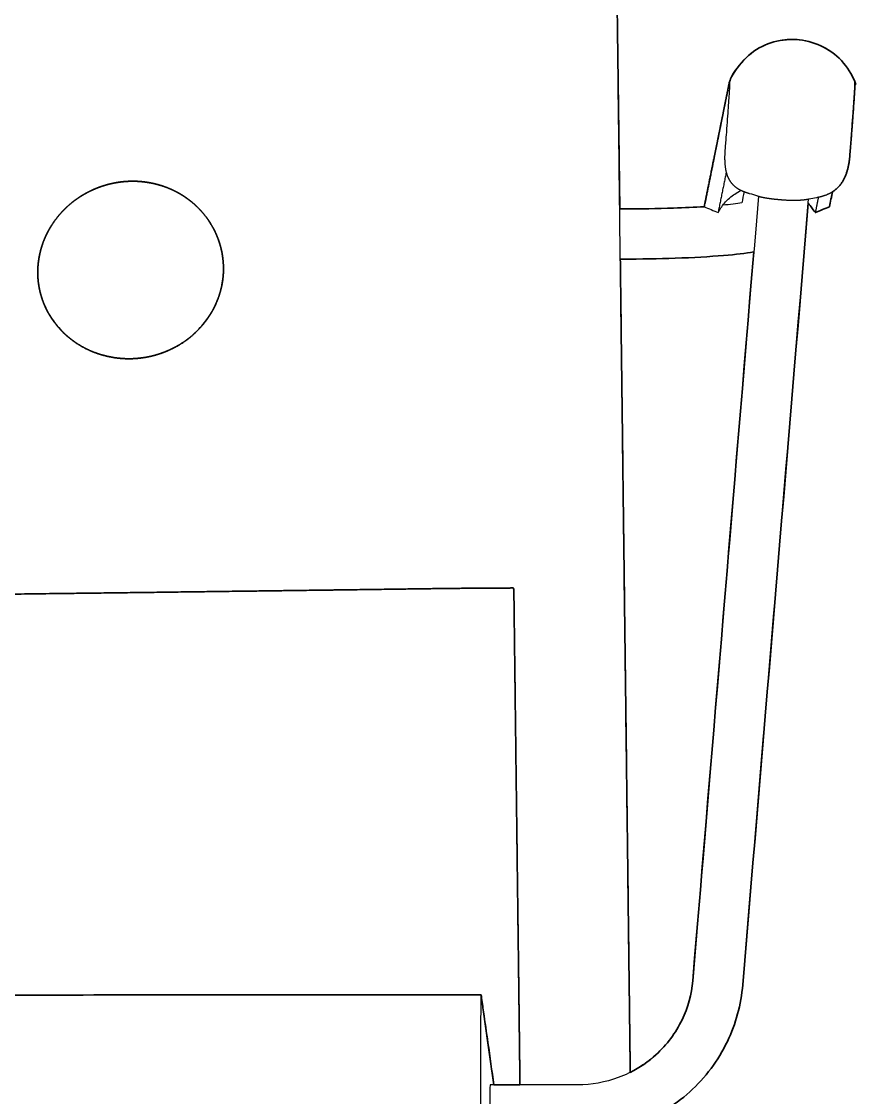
# Model space of a CAD drawing. Header units: millimetres. Extents: x 0 to 2809, y -1128 to 717.
# Drawn here: x 1155.1 to 1321.4, y 369.6 to 584 of the extents above; entities that cross this region are included whole.
import ezdxf

# ---------------------------------------------------------------- set-up
doc = ezdxf.new("R2010")
doc.units = ezdxf.units.MM
doc.layers.add('Blocks', color=7, linetype='Continuous')
doc.layers.add('Blocks$Inner', color=7, linetype='Continuous', lineweight=25, true_color=0x007f00)
doc.layers.add('Blocks$Outline', color=7, linetype='Continuous', lineweight=35, true_color=0xff3f3f)

# ---------------------------------------------------------------- blocks, each defined once
blk = doc.blocks.new('Balcony Lounge Bench w Arm Front')
at = {"layer": 'Blocks$Inner'}
blk.add_lwpolyline([(1249.18, 372.1), (1247.99, 380.49), (1247.11, 386.65), (1246.68, 389.73), (1246.63, 390.03), (1246.62, 389.93)], dxfattribs=at)
for points, degree in [([(1276.13, 392.07), (1274.19, 550.46), (1272.26, 708.84)], 2), ([(1296.1, 571.97), (1293.59, 559.54), (1291.08, 547.11)], 2), ([(1321.08, 572.05), (1321.08, 572.06), (1321.09, 572.06), (1321.09, 572.06)], 3), ([(1295.46, 553.95), (1294.65, 549.95), (1293.84, 545.96)], 2), ([(1301.88, 549.19), (1297.52, 497.07), (1293.15, 444.95), (1288.79, 392.83)], 3), ([(1299.01, 550.09), (1298.86, 549.34), (1298.71, 548.59), (1298.56, 547.83)], 3), ([(1300.03, 549.75), (1300.63, 549.59), (1301.18, 549.42), (1301.71, 549.24)], 3), ([(1311.99, 548.65), (1312.45, 548.76), (1312.93, 548.85), (1313.45, 548.94)], 3), ([(1313.26, 545.95), (1313.57, 547.49), (1313.88, 549.02)], 2), ([(1316.02, 547.08), (1316.33, 548.57), (1316.63, 550.07)], 2), ([(1284.94, 546.82), (1281.76, 546.71), (1278.33, 546.65), (1274.9, 546.65)], 3), ([(1291.07, 547.09), (1289.17, 546.99), (1287.11, 546.89), (1284.94, 546.82)], 3), ([(1291.08, 547.11), (1291.08, 547.09), (1291.07, 547.08), (1291.07, 547.09)], 3), ([(1291.07, 547.09), (1291.93, 546.73), (1292.98, 546.3), (1293.84, 545.94)], 3), ([(1298.56, 547.83), (1297.56, 547.68), (1296.24, 547.52), (1294.74, 547.39)], 3), ([(1298.75, 392), (1303.13, 444.21), (1307.5, 496.42), (1311.87, 548.63)], 3), ([(1313.24, 545.93), (1314.11, 546.29), (1315.15, 546.72), (1316.02, 547.08)], 3), ([(1274.9, 546.65), (1274.71, 546.65), (1274.52, 546.65), (1274.24, 546.65)], 3), ([(1274.36, 536.65), (1274.59, 536.65), (1274.75, 536.65), (1274.9, 536.65)], 3), ([(1274.9, 536.65), (1278.44, 536.65), (1281.98, 536.71), (1285.28, 536.82)], 3), ([(1285.28, 536.82), (1288.87, 536.95), (1292.16, 537.13), (1294.95, 537.37)], 3), ([(1294.95, 537.37), (1297.39, 537.57), (1299.32, 537.79), (1300.95, 538.09)], 3), ([(1252.12, 471.1), (1246.85, 471.08), (1241.55, 471.04), (1236.26, 470.97)], 3), ([(1253.15, 471.1), (1252.8, 471.1), (1252.46, 471.1), (1252.12, 471.1)], 3), ([(1254.13, 391.81), (1253.64, 431.46), (1253.15, 471.1)], 2), ([(1265.86, 372.1), (1260.04, 372.1), (1254.23, 372.1), (1248.41, 372.1)], 3)]:
    blk.add_open_spline(points, degree=degree, dxfattribs=at)
for points, knots in [([(1321.1, 572.05), (1320.08, 574.52), (1318.35, 576.64), (1316.12, 578.13), (1313.9, 579.62), (1311.29, 580.42), (1308.61, 580.42), (1305.94, 580.42), (1303.32, 579.62), (1301.1, 578.14), (1298.9, 576.66), (1297.12, 574.47), (1296.12, 572.05)], [113.805389, 113.805389, 113.805389, 113.805389, 121.900367, 121.900367, 121.900367, 129.983195, 129.983195, 129.983195, 138.066784, 138.066784, 138.066784, 146.201762, 146.201762, 146.201762, 146.201762]), ([(1293.84, 545.94), (1293.86, 545.93), (1294.07, 546.33), (1294.78, 547.46), (1295.35, 548.16), (1296.74, 549.37), (1297.52, 549.89), (1298.45, 550.34)], [439.64208, 439.64208, 439.64208, 439.64208, 444.027942, 444.027942, 448.974204, 448.974204, 453.027125, 453.027125, 453.027125, 453.027125]), ([(1311.78, 547.79), (1312.08, 547.46), (1312.33, 547.15), (1312.93, 546.31), (1313.18, 545.9), (1313.24, 545.93)], [32.202236, 32.202236, 32.202236, 32.202236, 34.623831, 34.623831, 39.099876, 39.099876, 39.099876, 39.099876]), ([(1158.3, 533.98), (1158.3, 532.95), (1158.4, 531.93), (1158.59, 530.92), (1158.64, 530.64), (1158.7, 530.36), (1158.77, 530.09), (1158.83, 529.81), (1158.91, 529.54), (1158.99, 529.27), (1159.15, 528.73), (1159.34, 528.21), (1159.55, 527.69), (1159.76, 527.17), (1160.01, 526.66), (1160.27, 526.16), (1160.41, 525.91), (1160.55, 525.66), (1160.7, 525.42), (1160.84, 525.17), (1161, 524.93), (1161.16, 524.69), (1161.8, 523.75), (1162.53, 522.87), (1163.36, 522.05), (1163.77, 521.64), (1164.21, 521.26), (1164.67, 520.89), (1164.9, 520.7), (1165.13, 520.52), (1165.37, 520.35), (1165.61, 520.18), (1165.85, 520.01), (1166.1, 519.85), (1167.09, 519.2), (1168.14, 518.65), (1169.25, 518.19), (1169.81, 517.97), (1170.39, 517.76), (1170.97, 517.59), (1171.55, 517.42), (1172.14, 517.27), (1172.74, 517.16), (1173.94, 516.92), (1175.15, 516.8), (1176.39, 516.79)], [130.709713, 130.709713, 130.709713, 130.709713, 134.067387, 134.067387, 134.067387, 134.99085, 134.99085, 134.99085, 135.909784, 135.909784, 135.909784, 137.738185, 137.738185, 137.738185, 139.568251, 139.568251, 139.568251, 140.489266, 140.489266, 140.489266, 141.41436, 141.41436, 141.41436, 145.087871, 145.087871, 145.087871, 146.932073, 146.932073, 146.932073, 147.859618, 147.859618, 147.859618, 148.781992, 148.781992, 148.781992, 152.465944, 152.465944, 152.465944, 154.32373, 154.32373, 154.32373, 156.169183, 156.169183, 156.169183, 159.869581, 159.869581, 159.869581, 159.869581]), ([(1176.39, 516.79), (1177.62, 516.79), (1178.84, 516.9), (1180.06, 517.13), (1180.66, 517.24), (1181.26, 517.38), (1181.85, 517.55), (1182.44, 517.72), (1183.03, 517.92), (1183.61, 518.15), (1184.75, 518.6), (1185.83, 519.15), (1186.86, 519.8), (1187.12, 519.96), (1187.37, 520.13), (1187.62, 520.31), (1187.87, 520.48), (1188.12, 520.67), (1188.36, 520.85), (1188.83, 521.22), (1189.29, 521.62), (1189.73, 522.03), (1190.6, 522.86), (1191.38, 523.75), (1192.06, 524.72), (1192.24, 524.96), (1192.4, 525.21), (1192.56, 525.46), (1192.72, 525.7), (1192.87, 525.96), (1193.02, 526.21), (1193.31, 526.72), (1193.57, 527.24), (1193.81, 527.77), (1194.04, 528.3), (1194.25, 528.83), (1194.43, 529.38), (1194.52, 529.65), (1194.61, 529.93), (1194.69, 530.21), (1194.76, 530.49), (1194.83, 530.77), (1194.9, 531.05), (1195.14, 532.17), (1195.28, 533.29), (1195.3, 534.43), (1195.3, 534.53), (1195.3, 534.62), (1195.3, 534.72)], [159.869581, 159.869581, 159.869581, 159.869581, 163.570365, 163.570365, 163.570365, 165.416267, 165.416267, 165.416267, 167.274708, 167.274708, 167.274708, 170.960604, 170.960604, 170.960604, 171.883527, 171.883527, 171.883527, 172.811678, 172.811678, 172.811678, 174.657171, 174.657171, 174.657171, 178.333528, 178.333528, 178.333528, 179.259261, 179.259261, 179.259261, 180.180883, 180.180883, 180.180883, 182.011919, 182.011919, 182.011919, 183.84087, 183.84087, 183.84087, 184.759883, 184.759883, 184.759883, 185.683361, 185.683361, 185.683361, 189.344879, 189.344879, 189.344879, 189.656915, 189.656915, 189.656915, 189.656915]), ([(1236.26, 470.97), (1230.64, 470.89), (1225.01, 470.81), (1208.14, 470.59), (1196.89, 470.44), (1163.13, 470.01), (1140.62, 469.73), (1073.1, 468.96), (1028.07, 468.51), (938.01, 467.74), (892.97, 467.41), (825.41, 467.03), (802.89, 466.92), (769.11, 466.78), (757.85, 466.73), (740.95, 466.67), (735.32, 466.66), (729.69, 466.64)], [540.554883, 540.554883, 540.554883, 540.554883, 557.446204, 557.446204, 591.228846, 591.228846, 658.794129, 658.794129, 793.924695, 793.924695, 929.055261, 929.055261, 996.620544, 996.620544, 1030.403185, 1030.403185, 1047.294506, 1047.294506, 1047.294506, 1047.294506]), ([(1288.79, 392.83), (1288.56, 390.15), (1287.84, 387.51), (1286.68, 385.07), (1285.42, 382.45), (1283.64, 380.07), (1281.47, 378.1), (1279.3, 376.13), (1276.73, 374.57), (1273.96, 373.55), (1271.38, 372.59), (1268.62, 372.1), (1265.86, 372.1)], [160.047208, 160.047208, 160.047208, 160.047208, 168.351984, 168.351984, 168.351984, 177.287969, 177.287969, 177.287969, 186.232961, 186.232961, 186.232961, 194.557571, 194.557571, 194.557571, 194.557571]), ([(1265.86, 362.1), (1269.8, 362.1), (1273.74, 362.8), (1277.43, 364.17), (1281.39, 365.63), (1285.07, 367.86), (1288.19, 370.69), (1291.31, 373.52), (1293.88, 376.96), (1295.69, 380.75), (1297.38, 384.27), (1298.43, 388.11), (1298.75, 392)], [245.560472, 245.560472, 245.560472, 245.560472, 257.438927, 257.438927, 257.438927, 270.218549, 270.218549, 270.218549, 283.010928, 283.010928, 283.010928, 294.918124, 294.918124, 294.918124, 294.918124]), ([(1220.56, 390.03), (1220.21, 390.03), (1219.87, 390.03), (1219.52, 390.03), (1218.82, 390.03), (1218.13, 390.02), (1217.43, 390.02), (1216.04, 390.02), (1214.65, 390.02), (1213.26, 390.02), (1202.14, 390.02), (1191.02, 390.01), (1179.89, 390.01), (1168.77, 390), (1157.65, 390), (1146.53, 389.99), (1135.41, 389.99), (1124.29, 389.99), (1113.17, 389.98), (1090.93, 389.97), (1068.69, 389.97), (1046.45, 389.96), (1024.2, 389.95), (1001.96, 389.95), (979.72, 389.94), (957.47, 389.94), (935.23, 389.93), (912.98, 389.93), (901.86, 389.93), (890.74, 389.92), (879.62, 389.92), (868.5, 389.92), (857.38, 389.92), (846.26, 389.92), (835.14, 389.92), (824.02, 389.92), (812.9, 389.91), (807.34, 389.91), (801.78, 389.91), (796.22, 389.91), (790.66, 389.91), (785.1, 389.91), (779.53, 389.91), (757.31, 389.91), (735.08, 389.91), (712.85, 389.91)], [-1041.587203, -1041.587203, -1041.587203, -1041.587203, -1040.544327, -1040.544327, -1040.544327, -1038.45859, -1038.45859, -1038.45859, -1034.287168, -1034.287168, -1034.287168, -1000.918164, -1000.918164, -1000.918164, -967.552598, -967.552598, -967.552598, -934.189335, -934.189335, -934.189335, -867.462836, -867.462836, -867.462836, -800.72842, -800.72842, -800.72842, -733.992012, -733.992012, -733.992012, -700.626238, -700.626238, -700.626238, -667.263057, -667.263057, -667.263057, -633.900388, -633.900388, -633.900388, -617.218431, -617.218431, -617.218431, -600.535727, -600.535727, -600.535727, -533.846776, -533.846776, -533.846776, -533.846776]), ([(1225.25, 390.03), (1225.08, 390.03), (1224.91, 390.03), (1224.73, 390.03), (1224.38, 390.03), (1224.04, 390.03), (1223.69, 390.03), (1222.99, 390.03), (1222.3, 390.03), (1221.6, 390.03), (1221.43, 390.03), (1221.26, 390.03), (1221.08, 390.03), (1220.91, 390.03), (1220.73, 390.03), (1220.56, 390.03)], [-1046.280276, -1046.280276, -1046.280276, -1046.280276, -1045.758808, -1045.758808, -1045.758808, -1044.715897, -1044.715897, -1044.715897, -1042.63014, -1042.63014, -1042.63014, -1042.10868, -1042.10868, -1042.10868, -1041.587203, -1041.587203, -1041.587203, -1041.587203]), ([(1246.63, 390.03), (1241.07, 390.03), (1235.51, 390.03), (1229.95, 390.03), (1228.56, 390.03), (1227.17, 390.03), (1225.78, 390.03), (1225.6, 390.03), (1225.43, 390.03), (1225.25, 390.03)], [-1067.6582, -1067.6582, -1067.6582, -1067.6582, -1050.972991, -1050.972991, -1050.972991, -1046.801689, -1046.801689, -1046.801689, -1046.280276, -1046.280276, -1046.280276, -1046.280276]), ([(1246.62, 389.93), (1246.61, 389.85), (1246.6, 389.73), (1246.59, 389.32), (1246.58, 388.99), (1246.56, 388.16), (1246.56, 387.66), (1246.54, 386.51), (1246.54, 385.87), (1246.53, 384.48), (1246.52, 383.72), (1246.52, 382.14), (1246.51, 381.32), (1246.51, 380.37), (1246.51, 380.26), (1246.51, 380.1), (1246.51, 380.05), (1246.51, 379.96)], [5, 5, 5, 5, 6.652227, 6.652227, 9.049448, 9.049448, 11.446668, 11.446668, 13.843889, 13.843889, 16.241109, 16.241109, 18.63833, 18.63833, 18.937982, 18.937982, 19.087809, 19.087809, 19.087809, 19.087809]), ([(1246.51, 379.96), (1246.51, 379.9), (1246.51, 379.87), (1246.51, 379.67), (1246.51, 379.48), (1246.51, 378.93), (1246.51, 378.56), (1246.51, 377.45), (1246.51, 376.71), (1246.51, 374.5), (1246.5, 373.02), (1246.5, 369.09), (1246.5, 366.63), (1246.49, 364.18)], [19.087809, 19.087809, 19.087809, 19.087809, 19.162722, 19.162722, 19.762027, 19.762027, 20.960637, 20.960637, 23.357858, 23.357858, 28.152299, 28.152299, 36.12911, 36.12911, 36.12911, 36.12911]), ([(1248.41, 372.1), (1248.4, 372.1), (1248.4, 371.92), (1248.37, 370.96), (1248.36, 369.92), (1248.36, 368.66), (1248.35, 367.4), (1248.35, 366.03), (1248.37, 363.66), (1248.38, 362.76), (1248.4, 362.35)], [212.002112, 212.002112, 212.002112, 212.002112, 214.40128, 214.40128, 218.430169, 218.430169, 218.430169, 222.458983, 222.458983, 226.487763, 226.487763, 226.487763, 226.487763])]:
    blk.add_open_spline(points, degree=3, knots=knots, dxfattribs=at)
for points, weights, degree in [([(1296.13, 572.06), (1296.28, 572), (1295.22, 558.56)], [0.975802247607, 0.85370318742, 1], 2), ([(1296.12, 572.05), (1296.11, 572.03), (1296.1, 571.97)], [0.984600593504, 0.99188765948, 1], 2), ([(1320.09, 557.22), (1321.24, 571.71), (1321.1, 572.05)], [1, 0.853389285974, 0.971645502551], 2), ([(1321.09, 572.06), (1321.08, 572.05), (1321.06, 571.95)], [0.977616217006, 0.987907104001, 1], 2), ([(1305.6, 548.57), (1306.1, 548.52), (1306.6, 548.48), (1307.11, 548.44)], [0.963980444281, 0.975840372892, 0.987846379322, 1], 3), ([(1307.11, 548.44), (1307.19, 548.43), (1307.27, 548.43), (1307.35, 548.43)], [1, 0.997895881475, 0.99579618767, 0.993700908155], 3), ([(1254.37, 372.1), (1254.25, 382.05), (1254.13, 391.81)], [0.990786517147, 0.994232829003, 1], 2), ([(1276.34, 374.58), (1276.23, 383.41), (1276.13, 392.07)], [0.991582115703, 0.994874481194, 1], 2)]:
    blk.add_rational_spline(points, weights, degree=degree, dxfattribs=at)
for points, weights, knots in [([(1295.22, 558.56), (1295.09, 556.91), (1295.12, 555.39), (1295.42, 554.1), (1295.73, 552.8), (1296.36, 551.73), (1297.41, 550.95), (1298.12, 550.43), (1299.01, 550.04), (1300.03, 549.75)], [1, 0.962105308315, 0.925677350803, 0.890650607809, 0.890702122623, 0.890775590108, 0.890863400792, 0.890922437263, 0.890987956975, 0.891057647469], [34.283438, 34.283438, 34.283438, 34.283438, 39.532819, 39.532819, 39.532819, 44.805184, 44.805184, 44.805184, 48.355349, 48.355349, 48.355349, 48.355349]), ([(1313.45, 548.94), (1314.64, 549.15), (1315.71, 549.5), (1316.59, 550.04), (1317.74, 550.75), (1318.56, 551.76), (1319.11, 552.99), (1319.66, 554.21), (1319.96, 555.66), (1320.09, 557.22)], [0.89188659239, 0.891960429157, 0.892029205918, 0.892090069843, 0.892169621199, 0.89223565471, 0.892281800381, 0.926855582049, 0.962747555644, 1], [66.280788, 66.280788, 66.280788, 66.280788, 70.088359, 70.088359, 70.088359, 75.053849, 75.053849, 75.053849, 80.001821, 80.001821, 80.001821, 80.001821]), ([(1177.11, 552.17), (1176.93, 552.17), (1176.75, 552.16), (1176.58, 552.16), (1176.15, 552.14), (1175.72, 552.11), (1175.29, 552.07), (1174.68, 552.01), (1174.08, 551.92), (1173.48, 551.8), (1172.29, 551.57), (1171.14, 551.22), (1170.01, 550.77), (1169.44, 550.54), (1168.88, 550.29), (1168.35, 550.01), (1167.81, 549.73), (1167.28, 549.43), (1166.78, 549.1), (1166.27, 548.78), (1165.78, 548.43), (1165.31, 548.06), (1164.83, 547.69), (1164.38, 547.29), (1163.94, 546.88), (1163.06, 546.04), (1162.28, 545.14), (1161.59, 544.17), (1161.25, 543.69), (1160.93, 543.19), (1160.63, 542.67), (1160.34, 542.15), (1160.07, 541.62), (1159.82, 541.08), (1159.34, 540), (1158.97, 538.89), (1158.72, 537.75), (1158.65, 537.46), (1158.6, 537.18), (1158.55, 536.89), (1158.5, 536.6), (1158.46, 536.31), (1158.42, 536.01), (1158.35, 535.43), (1158.31, 534.85), (1158.3, 534.27), (1158.3, 534.17), (1158.3, 534.07), (1158.3, 533.98)], [1, 1, 1, 1, 0.999999991736, 0.999999983473, 0.99999997521, 0.999999975147, 0.999999975085, 0.999999975025, 0.999999974905, 0.999999974792, 0.999999974688, 0.999999974636, 0.999999974587, 0.99999997454, 0.999999974494, 0.99999997445, 0.99999997441, 0.99999997437, 0.999999974333, 0.9999999743, 0.999999974266, 0.999999974236, 0.999999974209, 0.999999974155, 0.999999974116, 0.999999974092, 0.99999997408, 0.999999974072, 0.999999974067, 0.999999974062, 0.999999974061, 0.999999974063, 0.999999974067, 0.999999974085, 0.999999974115, 0.999999974123, 0.999999974131, 0.99999997414, 0.999999974149, 0.999999974159, 0.99999997417, 0.999999974191, 0.999999974214, 0.99999997424, 0.999999974244, 0.999999974249, 0.999999974253], [87.789641, 87.789641, 87.789641, 87.789641, 88.569659, 88.569659, 88.569659, 90.459526, 90.459526, 90.459526, 93.124723, 93.124723, 93.124723, 98.424745, 98.424745, 98.424745, 101.093812, 101.093812, 101.093812, 103.742205, 103.742205, 103.742205, 106.383946, 106.383946, 106.383946, 109.044612, 109.044612, 109.044612, 114.348429, 114.348429, 114.348429, 116.996275, 116.996275, 116.996275, 119.661792, 119.661792, 119.661792, 124.952969, 124.952969, 124.952969, 126.280133, 126.280133, 126.280133, 127.61497, 127.61497, 127.61497, 130.268177, 130.268177, 130.268177, 130.709713, 130.709713, 130.709713, 130.709713]), ([(1195.3, 534.72), (1195.3, 535.2), (1195.28, 535.69), (1195.24, 536.17), (1195.21, 536.46), (1195.18, 536.76), (1195.14, 537.05), (1195.1, 537.34), (1195.06, 537.63), (1195, 537.91), (1194.78, 539.06), (1194.45, 540.17), (1194.01, 541.25), (1193.9, 541.52), (1193.78, 541.79), (1193.65, 542.05), (1193.53, 542.32), (1193.39, 542.58), (1193.25, 542.84), (1192.98, 543.35), (1192.67, 543.85), (1192.35, 544.33), (1191.69, 545.3), (1190.94, 546.19), (1190.1, 547.02), (1189.67, 547.44), (1189.23, 547.83), (1188.77, 548.19), (1188.31, 548.56), (1187.83, 548.9), (1187.33, 549.22), (1186.84, 549.54), (1186.33, 549.84), (1185.8, 550.11), (1185.27, 550.38), (1184.72, 550.63), (1184.16, 550.85), (1183.05, 551.29), (1181.9, 551.62), (1180.72, 551.84), (1180.13, 551.95), (1179.53, 552.04), (1178.93, 552.09), (1178.32, 552.15), (1177.72, 552.17), (1177.11, 552.17)], [0.999999965932, 0.999999965929, 0.999999965924, 0.999999965915, 0.99999996591, 0.999999965904, 0.999999965897, 0.99999996589, 0.999999965882, 0.999999965873, 0.999999965836, 0.999999965782, 0.99999996571, 0.999999965691, 0.999999965672, 0.999999965652, 0.999999965631, 0.99999996561, 0.999999965587, 0.999999965542, 0.999999965493, 0.999999965439, 0.999999965332, 0.999999965208, 0.999999965067, 0.999999964996, 0.999999964922, 0.999999964845, 0.999999964767, 0.999999964687, 0.999999964603, 0.99999996452, 0.999999964433, 0.999999964344, 0.999999964254, 0.999999964161, 0.999999964067, 0.999999963879, 0.999999963685, 0.999999963488, 0.99999996339, 0.99999996329, 0.99999996319, 0.99999997546, 0.999999987729, 1], [189.656915, 189.656915, 189.656915, 189.656915, 191.165478, 191.165478, 191.165478, 192.081142, 192.081142, 192.081142, 192.991683, 192.991683, 192.991683, 196.622263, 196.622263, 196.622263, 197.535297, 197.535297, 197.535297, 198.451071, 198.451071, 198.451071, 200.268808, 200.268808, 200.268808, 203.909967, 203.909967, 203.909967, 205.736813, 205.736813, 205.736813, 207.550682, 207.550682, 207.550682, 209.368956, 209.368956, 209.368956, 211.201161, 211.201161, 211.201161, 214.838665, 214.838665, 214.838665, 216.667304, 216.667304, 216.667304, 218.499354, 218.499354, 218.499354, 218.499354]), ([(1301.71, 549.24), (1301.97, 549.16), (1302.24, 549.08), (1302.52, 549.02), (1303.47, 548.8), (1304.52, 548.67), (1305.6, 548.57)], [0.891096959975, 0.891118406326, 0.89114019242, 0.89116225496, 0.914799929408, 0.939067912403, 0.963980444281], [51.358593, 51.358593, 51.358593, 51.358593, 52.431959, 52.431959, 52.431959, 56.005093, 56.005093, 56.005093, 56.005093]), ([(1307.35, 548.43), (1308.79, 548.36), (1310.22, 548.35), (1311.51, 548.56), (1311.68, 548.59), (1311.84, 548.62), (1311.99, 548.65)], [0.993700908155, 0.958511029247, 0.924566273889, 0.89181723421, 0.891829209191, 0.891841082115, 0.891852842115], [57.985661, 57.985661, 57.985661, 57.985661, 62.680346, 62.680346, 62.680346, 63.27633, 63.27633, 63.27633, 63.27633])]:
    blk.add_rational_spline(points, weights, degree=3, knots=knots, dxfattribs=at)
at = {"layer": 'Blocks$Outline'}
for points, knots in [([(1274.24, 546.65), (1273.58, 600.72), (1272.92, 654.78), (1272.26, 708.84), (1272.25, 709.11), (1272.25, 709.64), (1272.24, 710.43), (1272.23, 711.19), (1272.22, 711.92), (1272.21, 712.62), (1272.21, 713.29), (1272.2, 713.92), (1272.19, 714.5), (1272.19, 715.04), (1272.18, 715.53), (1272.17, 715.97), (1272.17, 716.36), (1272.17, 716.69), (1272.16, 716.97), (1272.16, 717.18), (1272.16, 717.34), (1272.16, 717.41), (1272.15, 717.45), (1266.31, 717.47), (1260.47, 717.46), (1254.63, 717.46), (1251.62, 717.45), (1248.82, 717.46), (1245.81, 717.44), (1242.84, 717.41), (1239.84, 717.37), (1236.89, 717.29), (1225.27, 716.98), (1213.64, 716.66), (1202.01, 716.35), (1178.78, 715.74), (1155.54, 715.12), (1132.3, 714.54), (1113.22, 714.05), (1093.65, 713.57), (1073.59, 713.1), (1046.38, 712.47), (1019.73, 711.89), (993.65, 711.38), (993.33, 711.38), (993.01, 711.37), (992.69, 711.36), (972.63, 710.98), (952.46, 710.62), (932.18, 710.31), (917.29, 710.08), (902.62, 709.87), (888.16, 709.69), (874.18, 709.52), (860.58, 709.38), (847.35, 709.25), (847.2, 709.25), (847.04, 709.25), (846.89, 709.25), (823.14, 709.03), (799.18, 708.86), (775.42, 708.76), (754.62, 708.67), (733.65, 708.62), (712.85, 708.62), (692.05, 708.62), (671.08, 708.67), (650.28, 708.76), (626.52, 708.86), (602.56, 709.03), (578.81, 709.25), (578.66, 709.25), (578.5, 709.25), (578.35, 709.25), (565.12, 709.38), (551.52, 709.52), (537.54, 709.69), (523.08, 709.87), (508.4, 710.08), (493.52, 710.31), (473.24, 710.62), (453.07, 710.98), (433.01, 711.36), (432.69, 711.37), (432.37, 711.38), (432.05, 711.38), (405.96, 711.89), (379.32, 712.47), (352.11, 713.1), (332.05, 713.57), (312.48, 714.05), (293.4, 714.54), (270.15, 715.12), (246.92, 715.74), (223.69, 716.35), (212.05, 716.66), (200.43, 716.98), (188.81, 717.29), (185.86, 717.37), (182.86, 717.41), (179.89, 717.44), (176.88, 717.46), (174.08, 717.45), (171.07, 717.46), (165.23, 717.46), (159.39, 717.47), (153.55, 717.45), (153.54, 717.41), (153.54, 717.34), (153.54, 717.18), (153.54, 716.97), (153.53, 716.69), (153.53, 716.36), (153.52, 715.97), (153.52, 715.53), (153.51, 715.04), (153.51, 714.5), (153.5, 713.92), (153.49, 713.29), (153.49, 712.62), (153.48, 711.92), (153.47, 711.19), (153.46, 710.43), (153.45, 709.64), (153.45, 709.11), (153.44, 708.84), (152.78, 654.78), (152.12, 600.72), (151.46, 546.65)], [489.143587, 489.143587, 489.143587, 489.143587, 656.537879, 656.537879, 656.537879, 657.537879, 658.537879, 659.537879, 660.537879, 661.537879, 662.537879, 663.537879, 664.537879, 665.537879, 666.537879, 667.537879, 668.537879, 669.537879, 670.537879, 671.537879, 672.537879, 673.537879, 673.537879, 673.537879, 691.061653, 691.061653, 691.061653, 699.88233, 699.88233, 699.88233, 708.827927, 708.827927, 708.827927, 743.8934, 743.8934, 743.8934, 813.969277, 813.969277, 813.969277, 872.939275, 872.939275, 872.939275, 953.152706, 953.152706, 953.152706, 954.118285, 954.118285, 954.118285, 1014.774209, 1014.774209, 1014.774209, 1058.87819, 1058.87819, 1058.87819, 1099.736774, 1099.736774, 1099.736774, 1100.202371, 1100.202371, 1100.202371, 1171.701614, 1171.701614, 1171.701614, 1234.280905, 1234.280905, 1234.280905, 1296.860196, 1296.860196, 1296.860196, 1368.359439, 1368.359439, 1368.359439, 1368.825036, 1368.825036, 1368.825036, 1409.68362, 1409.68362, 1409.68362, 1453.787601, 1453.787601, 1453.787601, 1514.443526, 1514.443526, 1514.443526, 1515.409104, 1515.409104, 1515.409104, 1595.622535, 1595.622535, 1595.622535, 1654.592533, 1654.592533, 1654.592533, 1724.66841, 1724.66841, 1724.66841, 1759.733883, 1759.733883, 1759.733883, 1768.67948, 1768.67948, 1768.67948, 1777.500157, 1777.500157, 1777.500157, 1795.023931, 1795.023931, 1795.023931, 1796.023931, 1797.023931, 1798.023931, 1799.023931, 1800.023931, 1801.023931, 1802.023931, 1803.023931, 1804.023931, 1805.023931, 1806.023931, 1807.023931, 1808.023931, 1809.023931, 1810.023931, 1811.023931, 1812.023931, 1812.023931, 1812.023931, 1979.418223, 1979.418223, 1979.418223, 1979.418223]), ([(1311.8, 547.77), (1312.09, 547.45), (1312.33, 547.14), (1312.93, 546.31), (1313.18, 545.9), (1313.24, 545.93), (1314.11, 546.29), (1315.15, 546.72), (1316.02, 547.08), (1316.22, 548.08), (1316.43, 549.07), (1316.63, 550.07)], [32.250652, 32.250652, 32.250652, 32.250652, 34.623831, 34.623831, 39.099876, 39.099876, 39.099876, 42.102173, 42.102173, 42.102173, 76.615609, 76.615609, 76.615609, 76.615609]), ([(1291.07, 547.09), (1289.17, 546.99), (1287.11, 546.89), (1284.94, 546.82), (1281.76, 546.71), (1278.33, 546.65), (1274.9, 546.65), (1274.71, 546.65), (1274.52, 546.65), (1274.24, 546.65)], [27.440087, 27.440087, 27.440087, 27.440087, 34.509696, 34.509696, 34.509696, 44.856216, 44.856216, 44.856216, 45.425667, 45.425667, 45.425667, 45.425667]), ([(1276.47, 363.83), (1276.79, 363.94), (1277.11, 364.05), (1277.43, 364.17), (1281.39, 365.63), (1285.07, 367.86), (1288.19, 370.69), (1291.31, 373.52), (1293.88, 376.96), (1295.69, 380.75), (1297.38, 384.27), (1298.43, 388.11), (1298.75, 392), (1303.1, 443.92), (1307.45, 495.85), (1311.8, 547.77)], [256.421605, 256.421605, 256.421605, 256.421605, 257.438927, 257.438927, 257.438927, 270.218549, 270.218549, 270.218549, 283.010928, 283.010928, 283.010928, 294.918124, 294.918124, 294.918124, 453.621248, 453.621248, 453.621248, 453.621248]), ([(1274.36, 536.65), (1274.59, 536.65), (1274.75, 536.65), (1274.9, 536.65), (1278.44, 536.65), (1281.98, 536.71), (1285.28, 536.82), (1288.87, 536.95), (1292.16, 537.13), (1294.95, 537.37), (1297.39, 537.57), (1299.32, 537.79), (1300.95, 538.09)], [27.627213, 27.627213, 27.627213, 27.627213, 28.093784, 28.093784, 28.093784, 38.767663, 38.767663, 38.767663, 50.351676, 50.351676, 50.351676, 60.243805, 60.243805, 60.243805, 60.243805]), ([(1300.95, 538.09), (1296.9, 489.67), (1292.84, 441.25), (1288.79, 392.83), (1288.56, 390.15), (1287.84, 387.51), (1286.68, 385.07), (1285.42, 382.45), (1283.64, 380.07), (1281.47, 378.1), (1279.94, 376.7), (1278.2, 375.52), (1276.34, 374.58)], [12.056912, 12.056912, 12.056912, 12.056912, 160.047208, 160.047208, 160.047208, 168.351984, 168.351984, 168.351984, 177.287969, 177.287969, 177.287969, 183.609939, 183.609939, 183.609939, 183.609939]), ([(1246.63, 390.03), (1241.07, 390.03), (1235.51, 390.03), (1229.95, 390.03), (1228.56, 390.03), (1227.17, 390.03), (1225.78, 390.03), (1225.6, 390.03), (1225.43, 390.03), (1225.25, 390.03), (1225.08, 390.03), (1224.91, 390.03), (1224.73, 390.03), (1224.38, 390.03), (1224.04, 390.03), (1223.69, 390.03), (1222.99, 390.03), (1222.3, 390.03), (1221.6, 390.03), (1221.43, 390.03), (1221.26, 390.03), (1221.08, 390.03), (1220.91, 390.03), (1220.73, 390.03), (1220.56, 390.03), (1220.21, 390.03), (1219.87, 390.03), (1219.52, 390.03), (1218.82, 390.03), (1218.13, 390.02), (1217.43, 390.02), (1216.04, 390.02), (1214.65, 390.02), (1213.26, 390.02), (1202.14, 390.02), (1191.02, 390.01), (1179.89, 390.01), (1168.77, 390), (1157.65, 390), (1146.53, 389.99), (1135.41, 389.99), (1124.29, 389.99), (1113.17, 389.98), (1090.93, 389.97), (1068.69, 389.97), (1046.45, 389.96), (1024.2, 389.95), (1001.96, 389.95), (979.72, 389.94), (957.47, 389.94), (935.23, 389.93), (912.98, 389.93), (901.86, 389.93), (890.74, 389.92), (879.62, 389.92), (868.5, 389.92), (857.38, 389.92), (846.26, 389.92), (835.14, 389.92), (824.02, 389.92), (812.9, 389.91), (807.34, 389.91), (801.78, 389.91), (796.22, 389.91), (790.66, 389.91), (785.1, 389.91), (779.53, 389.91), (757.31, 389.91), (735.08, 389.91), (712.85, 389.91), (690.62, 389.91), (668.39, 389.91), (646.16, 389.91), (640.6, 389.91), (635.04, 389.91), (629.48, 389.91), (623.92, 389.91), (618.36, 389.91), (612.8, 389.91), (601.68, 389.92), (590.56, 389.92), (579.44, 389.92), (568.32, 389.92), (557.2, 389.92), (546.08, 389.92), (534.96, 389.92), (523.84, 389.93), (512.72, 389.93), (490.47, 389.93), (468.23, 389.94), (445.98, 389.94), (423.74, 389.95), (401.5, 389.95), (379.25, 389.96), (357.01, 389.97), (334.77, 389.97), (312.53, 389.98), (301.41, 389.99), (290.29, 389.99), (279.17, 389.99), (268.05, 390), (256.93, 390), (245.81, 390.01), (234.68, 390.01), (223.56, 390.02), (212.44, 390.02), (211.05, 390.02), (209.66, 390.02), (208.27, 390.02), (207.57, 390.02), (206.88, 390.03), (206.18, 390.03), (205.83, 390.03), (205.49, 390.03), (205.14, 390.03), (204.96, 390.03), (204.79, 390.03), (204.62, 390.03), (204.44, 390.03), (204.27, 390.03), (204.1, 390.03), (203.4, 390.03), (202.7, 390.03), (202.01, 390.03), (201.66, 390.03), (201.31, 390.03), (200.97, 390.03), (200.79, 390.03), (200.62, 390.03), (200.45, 390.03), (200.27, 390.03), (200.1, 390.03), (199.92, 390.03), (198.53, 390.03), (197.14, 390.03), (195.75, 390.03), (190.19, 390.03), (184.63, 390.03), (179.07, 390.03)], [-1067.6582, -1067.6582, -1067.6582, -1067.6582, -1050.972991, -1050.972991, -1050.972991, -1046.801689, -1046.801689, -1046.801689, -1046.280276, -1046.280276, -1046.280276, -1045.758808, -1045.758808, -1045.758808, -1044.715897, -1044.715897, -1044.715897, -1042.63014, -1042.63014, -1042.63014, -1042.10868, -1042.10868, -1042.10868, -1041.587203, -1041.587203, -1041.587203, -1040.544327, -1040.544327, -1040.544327, -1038.45859, -1038.45859, -1038.45859, -1034.287168, -1034.287168, -1034.287168, -1000.918164, -1000.918164, -1000.918164, -967.552598, -967.552598, -967.552598, -934.189335, -934.189335, -934.189335, -867.462836, -867.462836, -867.462836, -800.72842, -800.72842, -800.72842, -733.992012, -733.992012, -733.992012, -700.626238, -700.626238, -700.626238, -667.263057, -667.263057, -667.263057, -633.900388, -633.900388, -633.900388, -617.218431, -617.218431, -617.218431, -600.535727, -600.535727, -600.535727, -533.846776, -533.846776, -533.846776, -467.157826, -467.157826, -467.157826, -450.475122, -450.475122, -450.475122, -433.793165, -433.793165, -433.793165, -400.430495, -400.430495, -400.430495, -367.067315, -367.067315, -367.067315, -333.701541, -333.701541, -333.701541, -266.965133, -266.965133, -266.965133, -200.230717, -200.230717, -200.230717, -133.504218, -133.504218, -133.504218, -100.140955, -100.140955, -100.140955, -66.775388, -66.775388, -66.775388, -33.406385, -33.406385, -33.406385, -29.234963, -29.234963, -29.234963, -27.149225, -27.149225, -27.149225, -26.10635, -26.10635, -26.10635, -25.584873, -25.584873, -25.584873, -25.063413, -25.063413, -25.063413, -22.977656, -22.977656, -22.977656, -21.934745, -21.934745, -21.934745, -21.413277, -21.413277, -21.413277, -20.891864, -20.891864, -20.891864, -16.720562, -16.720562, -16.720562, -0.035353, -0.035353, -0.035353, -0.035353]), ([(1249.18, 372.1), (1248.78, 374.9), (1248.38, 377.69), (1247.99, 380.49), (1247.7, 382.54), (1247.41, 384.6), (1247.11, 386.65), (1246.97, 387.68), (1246.82, 388.7), (1246.68, 389.73), (1246.66, 389.83), (1246.65, 389.93), (1246.63, 390.03)], [0, 0, 0, 0, 1, 1, 1, 2, 2, 2, 3, 3, 3, 4, 4, 4, 4])]:
    blk.add_open_spline(points, degree=3, knots=knots, dxfattribs=at)
for points, weights, knots in [([(1316.63, 550.07), (1317.76, 550.77), (1318.57, 551.77), (1319.11, 552.99), (1319.66, 554.21), (1319.96, 555.66), (1320.09, 557.22), (1320.81, 566.36), (1321.19, 571.84), (1321.1, 572.05), (1320.08, 574.52), (1318.35, 576.64), (1316.12, 578.13), (1313.9, 579.62), (1311.29, 580.42), (1308.61, 580.42), (1305.94, 580.42), (1303.32, 579.62), (1301.1, 578.14), (1298.9, 576.66), (1297.12, 574.47), (1296.12, 572.05), (1296.11, 572.04), (1296.11, 572.01), (1296.1, 571.97), (1294.43, 563.68), (1292.75, 555.39), (1291.08, 547.11), (1291.08, 547.09), (1291.07, 547.08), (1291.07, 547.09)], [0.892019596436, 0.892097962791, 0.892163041287, 0.892208671864, 0.926779619977, 0.962668651982, 0.999918043249, 0.902185577723, 0.892734853187, 0.971565869642, 0.971565869642, 0.971565869642, 0.971565869642, 0.971565869642, 0.971565869642, 0.971565869642, 0.971565869642, 0.971565869642, 0.971565869642, 0.971565869642, 0.971565869642, 0.971565869642, 0.976359599972, 0.981424779993, 0.986761409705, 0.986761409705, 0.986761409705, 0.986761409705, 0.986761409705, 0.986761409705, 0.986761409705], [70.143383, 70.143383, 70.143383, 70.143383, 75.053849, 75.053849, 75.053849, 80.001821, 80.001821, 80.001821, 113.805389, 113.805389, 113.805389, 121.900367, 121.900367, 121.900367, 129.983195, 129.983195, 129.983195, 138.066784, 138.066784, 138.066784, 146.201762, 146.201762, 146.201762, 147.945602, 147.945602, 147.945602, 436.138483, 436.138483, 436.138483, 436.638836, 436.638836, 436.638836, 436.638836]), ([(1177.11, 552.17), (1177.72, 552.17), (1178.32, 552.15), (1178.93, 552.09), (1179.53, 552.04), (1180.13, 551.95), (1180.72, 551.84), (1181.9, 551.62), (1183.05, 551.29), (1184.16, 550.85), (1184.72, 550.63), (1185.27, 550.38), (1185.8, 550.11), (1186.33, 549.84), (1186.84, 549.54), (1187.33, 549.22), (1187.83, 548.9), (1188.31, 548.56), (1188.77, 548.19), (1189.23, 547.83), (1189.67, 547.44), (1190.1, 547.02), (1190.94, 546.19), (1191.69, 545.3), (1192.35, 544.33), (1192.67, 543.85), (1192.98, 543.35), (1193.25, 542.84), (1193.39, 542.58), (1193.53, 542.32), (1193.65, 542.05), (1193.78, 541.79), (1193.9, 541.52), (1194.01, 541.25), (1194.45, 540.17), (1194.78, 539.06), (1195, 537.91), (1195.06, 537.63), (1195.1, 537.34), (1195.14, 537.05), (1195.18, 536.76), (1195.21, 536.46), (1195.24, 536.17), (1195.28, 535.69), (1195.3, 535.2), (1195.3, 534.72), (1195.3, 534.62), (1195.3, 534.53), (1195.3, 534.43), (1195.28, 533.29), (1195.14, 532.17), (1194.9, 531.05), (1194.83, 530.77), (1194.76, 530.49), (1194.69, 530.21), (1194.61, 529.93), (1194.52, 529.65), (1194.43, 529.38), (1194.25, 528.83), (1194.04, 528.3), (1193.81, 527.77), (1193.57, 527.24), (1193.31, 526.72), (1193.02, 526.21), (1192.87, 525.96), (1192.72, 525.7), (1192.56, 525.46), (1192.4, 525.21), (1192.24, 524.96), (1192.06, 524.72), (1191.38, 523.75), (1190.6, 522.86), (1189.73, 522.03), (1189.29, 521.62), (1188.83, 521.22), (1188.36, 520.85), (1188.12, 520.67), (1187.87, 520.48), (1187.62, 520.31), (1187.37, 520.13), (1187.12, 519.96), (1186.86, 519.8), (1185.83, 519.15), (1184.75, 518.6), (1183.61, 518.15), (1183.03, 517.92), (1182.44, 517.72), (1181.85, 517.55), (1181.26, 517.38), (1180.66, 517.24), (1180.06, 517.13), (1178.84, 516.9), (1177.62, 516.79), (1176.39, 516.79), (1175.15, 516.8), (1173.94, 516.92), (1172.74, 517.16), (1172.14, 517.27), (1171.55, 517.42), (1170.97, 517.59), (1170.39, 517.76), (1169.81, 517.97), (1169.25, 518.19), (1168.14, 518.65), (1167.09, 519.2), (1166.1, 519.85), (1165.85, 520.01), (1165.61, 520.18), (1165.37, 520.35), (1165.13, 520.52), (1164.9, 520.7), (1164.67, 520.89), (1164.21, 521.26), (1163.77, 521.64), (1163.36, 522.05), (1162.53, 522.87), (1161.8, 523.75), (1161.16, 524.69), (1161, 524.93), (1160.84, 525.17), (1160.7, 525.42), (1160.55, 525.66), (1160.41, 525.91), (1160.27, 526.16), (1160.01, 526.66), (1159.76, 527.17), (1159.55, 527.69), (1159.34, 528.21), (1159.15, 528.73), (1158.99, 529.27), (1158.91, 529.54), (1158.83, 529.81), (1158.77, 530.09), (1158.7, 530.36), (1158.64, 530.64), (1158.59, 530.92), (1158.4, 531.93), (1158.3, 532.95), (1158.3, 533.98), (1158.3, 534.07), (1158.3, 534.17), (1158.3, 534.27), (1158.31, 534.85), (1158.35, 535.43), (1158.42, 536.01), (1158.46, 536.31), (1158.5, 536.6), (1158.55, 536.89), (1158.6, 537.18), (1158.65, 537.46), (1158.72, 537.75), (1158.97, 538.89), (1159.34, 540), (1159.82, 541.08), (1160.07, 541.62), (1160.34, 542.15), (1160.63, 542.67), (1160.93, 543.19), (1161.25, 543.69), (1161.59, 544.17), (1162.28, 545.14), (1163.06, 546.04), (1163.94, 546.88), (1164.38, 547.29), (1164.83, 547.69), (1165.31, 548.06), (1165.78, 548.43), (1166.27, 548.78), (1166.78, 549.1), (1167.28, 549.43), (1167.81, 549.73), (1168.35, 550.01), (1168.88, 550.29), (1169.44, 550.54), (1170.01, 550.77), (1171.14, 551.22), (1172.29, 551.57), (1173.48, 551.8), (1174.08, 551.92), (1174.68, 552.01), (1175.29, 552.07), (1175.72, 552.11), (1176.15, 552.14), (1176.58, 552.16), (1176.75, 552.16), (1176.93, 552.17), (1177.11, 552.17)], [1, 0.999999987729, 0.99999997546, 0.99999996319, 0.99999996329, 0.99999996339, 0.999999963488, 0.999999963685, 0.999999963879, 0.999999964067, 0.999999964161, 0.999999964254, 0.999999964344, 0.999999964433, 0.99999996452, 0.999999964603, 0.999999964687, 0.999999964767, 0.999999964845, 0.999999964922, 0.999999964996, 0.999999965067, 0.999999965208, 0.999999965332, 0.999999965439, 0.999999965493, 0.999999965542, 0.999999965587, 0.99999996561, 0.999999965631, 0.999999965652, 0.999999965672, 0.999999965691, 0.99999996571, 0.999999965782, 0.999999965836, 0.999999965873, 0.999999965882, 0.99999996589, 0.999999965897, 0.999999965904, 0.99999996591, 0.999999965915, 0.999999965924, 0.999999965929, 0.999999965932, 0.999999965932, 0.999999965932, 0.999999965932, 0.999999965932, 0.999999965932, 0.999999965932, 0.999999965932, 0.999999965932, 0.999999965932, 0.999999965932, 0.999999965932, 0.999999965932, 0.999999965932, 0.999999965932, 0.999999965932, 0.999999965932, 0.999999965932, 0.999999965932, 0.999999965932, 0.999999965932, 0.999999965932, 0.999999965932, 0.999999965932, 0.999999965932, 0.999999965932, 0.999999965932, 0.999999965932, 0.999999965932, 0.999999965932, 0.999999965932, 0.999999965932, 0.999999965932, 0.999999965932, 0.999999965932, 0.999999965932, 0.999999965932, 0.999999965932, 0.999999965932, 0.999999965932, 0.999999965932, 0.999999965932, 0.999999965932, 0.999999965932, 0.999999965932, 0.999999965932, 0.999999965932, 0.999999965932, 0.999999965932, 0.999999965932, 0.999999965932, 0.999999965932, 0.999999965932, 0.999999965932, 0.999999965932, 0.999999965932, 0.999999965932, 0.999999965932, 0.999999965932, 0.999999965932, 0.999999965932, 0.999999965932, 0.999999965932, 0.999999965932, 0.999999965932, 0.999999965932, 0.999999965932, 0.999999965932, 0.999999965932, 0.999999965932, 0.999999965932, 0.999999965932, 0.999999965932, 0.999999965932, 0.999999965932, 0.999999965932, 0.999999965932, 0.999999965932, 0.999999965932, 0.999999965932, 0.999999965932, 0.999999965932, 0.999999965932, 0.999999965932, 0.999999965932, 0.999999965932, 0.999999965932, 0.999999965932, 0.999999965932, 0.999999965932, 0.999999965932, 0.999999965932, 0.999999965932, 0.999999965932, 0.999999965927, 0.999999965923, 0.999999965919, 0.999999965893, 0.999999965869, 0.999999965848, 0.999999965838, 0.999999965828, 0.999999965819, 0.99999996581, 0.999999965802, 0.999999965794, 0.999999965764, 0.999999965746, 0.999999965741, 0.999999965739, 0.999999965741, 0.999999965745, 0.99999996575, 0.999999965759, 0.999999965771, 0.999999965795, 0.999999965834, 0.999999965887, 0.999999965914, 0.999999965945, 0.999999965978, 0.999999966012, 0.999999966049, 0.999999966089, 0.999999966129, 0.999999966172, 0.999999966219, 0.999999966265, 0.999999966315, 0.999999966367, 0.999999966471, 0.999999966583, 0.999999966703, 0.999999966763, 0.999999966825, 0.999999966889, 0.999999975152, 0.999999983415, 0.999999991679, 0.999999991679, 0.999999991679, 0.999999991679], [-218.499354, -218.499354, -218.499354, -218.499354, -216.667304, -216.667304, -216.667304, -214.838665, -214.838665, -214.838665, -211.201161, -211.201161, -211.201161, -209.368956, -209.368956, -209.368956, -207.550682, -207.550682, -207.550682, -205.736813, -205.736813, -205.736813, -203.909967, -203.909967, -203.909967, -200.268808, -200.268808, -200.268808, -198.451071, -198.451071, -198.451071, -197.535297, -197.535297, -197.535297, -196.622263, -196.622263, -196.622263, -192.991683, -192.991683, -192.991683, -192.081142, -192.081142, -192.081142, -191.165478, -191.165478, -191.165478, -189.656915, -189.656915, -189.656915, -189.344879, -189.344879, -189.344879, -185.683361, -185.683361, -185.683361, -184.759883, -184.759883, -184.759883, -183.84087, -183.84087, -183.84087, -182.011919, -182.011919, -182.011919, -180.180883, -180.180883, -180.180883, -179.259261, -179.259261, -179.259261, -178.333528, -178.333528, -178.333528, -174.657171, -174.657171, -174.657171, -172.811678, -172.811678, -172.811678, -171.883527, -171.883527, -171.883527, -170.960604, -170.960604, -170.960604, -167.274708, -167.274708, -167.274708, -165.416267, -165.416267, -165.416267, -163.570365, -163.570365, -163.570365, -159.869581, -159.869581, -159.869581, -156.169183, -156.169183, -156.169183, -154.32373, -154.32373, -154.32373, -152.465944, -152.465944, -152.465944, -148.781992, -148.781992, -148.781992, -147.859618, -147.859618, -147.859618, -146.932073, -146.932073, -146.932073, -145.087871, -145.087871, -145.087871, -141.41436, -141.41436, -141.41436, -140.489266, -140.489266, -140.489266, -139.568251, -139.568251, -139.568251, -137.738185, -137.738185, -137.738185, -135.909784, -135.909784, -135.909784, -134.99085, -134.99085, -134.99085, -134.067387, -134.067387, -134.067387, -130.709713, -130.709713, -130.709713, -130.268177, -130.268177, -130.268177, -127.61497, -127.61497, -127.61497, -126.280133, -126.280133, -126.280133, -124.952969, -124.952969, -124.952969, -119.661792, -119.661792, -119.661792, -116.996275, -116.996275, -116.996275, -114.348429, -114.348429, -114.348429, -109.044612, -109.044612, -109.044612, -106.383946, -106.383946, -106.383946, -103.742205, -103.742205, -103.742205, -101.093812, -101.093812, -101.093812, -98.424745, -98.424745, -98.424745, -93.124723, -93.124723, -93.124723, -90.459526, -90.459526, -90.459526, -88.569659, -88.569659, -88.569659, -87.789641, -87.789641, -87.789641, -87.789641]), ([(1276.34, 374.58), (1276.27, 380.47), (1276.2, 386.31), (1276.13, 392.07), (1275.54, 440.27), (1274.95, 488.46), (1274.36, 536.65)], [0.991582115703, 0.99377702603, 0.996582987463, 1, 1, 1, 1], [311.265642, 311.265642, 311.265642, 311.265642, 329.598943, 329.598943, 329.598943, 478.822705, 478.822705, 478.822705, 478.822705]), ([(712.8, 466.62), (718.43, 466.64), (724.06, 466.62), (729.69, 466.64), (735.32, 466.66), (740.95, 466.67), (757.85, 466.73), (769.11, 466.78), (802.89, 466.92), (825.41, 467.03), (892.97, 467.41), (938.01, 467.74), (1028.07, 468.51), (1073.1, 468.96), (1140.62, 469.73), (1163.13, 470.01), (1196.89, 470.44), (1208.14, 470.59), (1225.01, 470.81), (1230.64, 470.89), (1236.26, 470.97), (1241.55, 471.04), (1246.85, 471.08), (1252.12, 471.1), (1252.46, 471.1), (1252.8, 471.1), (1253.15, 471.1), (1253.47, 444.67), (1253.8, 418.24), (1254.13, 391.81), (1254.21, 385.32), (1254.29, 378.74), (1254.37, 372.1)], [1, 1, 1, 1, 1, 1, 1, 1, 1, 1, 1, 1, 1, 1, 1, 1, 1, 1, 1, 1, 1, 1, 1, 1, 1, 1, 1, 1, 1, 1, 0.996155219336, 0.993084058385, 0.990786517147], [-1064.185827, -1064.185827, -1064.185827, -1064.185827, -1047.294506, -1047.294506, -1047.294506, -1030.403185, -1030.403185, -996.620544, -996.620544, -929.055261, -929.055261, -793.924695, -793.924695, -658.794129, -658.794129, -591.228846, -591.228846, -557.446204, -557.446204, -540.554883, -540.554883, -540.554883, -524.682966, -524.682966, -524.682966, -523.671063, -523.671063, -523.671063, -441.832316, -441.832316, -441.832316, -421.200684, -421.200684, -421.200684, -421.200684])]:
    blk.add_rational_spline(points, weights, degree=3, knots=knots, dxfattribs=at)
blk.add_open_spline([(1254.37, 372.1), (1252.64, 372.1), (1250.91, 372.1), (1249.18, 372.1)], degree=3, dxfattribs=at)

msp = doc.modelspace()

# ---------------------------------------------------------------- block references
at = {"layer": 'Blocks'}
msp.add_blockref('Balcony Lounge Bench w Arm Front', (0, 0), dxfattribs=at)

doc.saveas('drawing.dxf')
